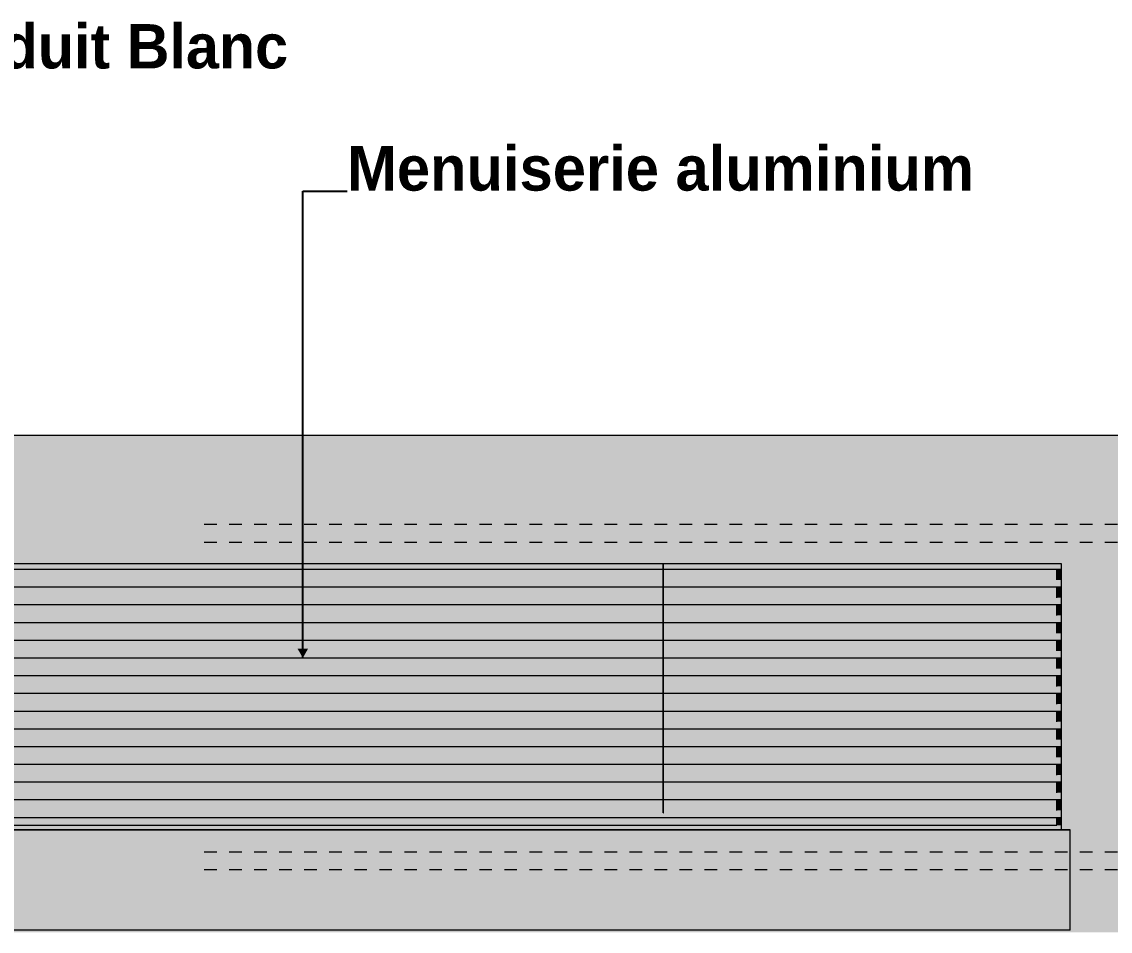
# Model space of a CAD drawing. Header units: millimetres. Extents: x 365175 to 2667127, y -330297 to -162108.
# Drawn here: x 1724498 to 1736775, y -323492 to -313233 of the extents above; entities that cross this region are included whole.
import ezdxf

# ---------------------------------------------------------------- set-up
doc = ezdxf.new("R2010")
doc.units = ezdxf.units.MM
doc.header["$MEASUREMENT"] = 0
doc.linetypes.add('Dashed', pattern=[282.222223, 141.111112, -141.111112])
for name, color, linetype in [('ASSIETTE', 7, 'Continuous'), ('Cotations - Altitudes & Niveaux', 7, 'Continuous'), ('Fenêtres ARCHICAD', 7, 'Continuous'), ('Gaines techniques', 7, 'Continuous'), ('Structure - Murs extérieurs', 7, 'Continuous')]:
    doc.layers.add(name, color=color, linetype=linetype)
doc.styles.add('STYLE_GENERE_5', font='')
doc.styles.get('STYLE_GENERE_5').set_extended_font_data('Agency FB', bold=True)
doc.linetypes.add('Herbe 4', pattern='A,0,[1,P2 Fondation et  Coupe et faÃ§ades1.Shx,S=31.746032,R=0,X=0,Y=0.476657],-4000,0', length=4000)
doc.dimstyles.new('STYLE_GENERE__6', dxfattribs={"dimtxt": 0.18, "dimasz": 114, "dimexe": 0.18, "dimexo": 0.0625, "dimgap": 0, "dimtad": 0, "dimtih": 1, "dimtoh": 1, "dimdec": 4, "dimzin": 0, "dimdsep": 46, "dimcen": 0.09, "dimadec": 0, "dimazin": 0, "dimtfac": 1, "dimtdec": 4, "dimtmove": 0, "dimatfit": 3, "dimldrblk": 'ARROWHEAD_16', "dimfxl": 0, "dimtolj": 1, "dimtzin": 0, "dimarcsym": 0})

# ---------------------------------------------------------------- blocks, each defined once
blk = doc.blocks.new('Élément de coupe_55_1', base_point=(1275691, -327097))
at = {"layer": 'Structure - Murs extérieurs', "linetype": 'Continuous', "lineweight": 0, "true_color": 0x000000}
for points in [[(1713631, -319097), (1713631, -319345), (1736224, -319345), (1736224, -322347), (1736324, -322347), (1736324, -323479), (1713631, -323479), (1713631, -323505), (1738501, -323505), (1738501, -319097)], [(1736323, -323479), (1713631, -323479), (1713631, -323505), (1736309, -323505), (1736323, -323481)]]:
    blk.add_hatch(color=18, dxfattribs=at).paths.add_polyline_path(points)
blk = doc.blocks.new('Élément de coupe_56_1', base_point=(1275691, -327097))
at = {"layer": 'Fenêtres ARCHICAD', "linetype": 'Continuous', "lineweight": 0, "true_color": 0x000000}
for points in [[(1718169, -319408), (1718169, -319523), (1731735, -319523), (1731735, -319408)], [(1718169, -319408), (1718169, -319523), (1731735, -319523), (1731735, -319408)], [(1731737, -319523), (1736174, -319523), (1736174, -319408), (1731737, -319408)], [(1731737, -319523), (1736174, -319523), (1736174, -319408), (1731737, -319408)], [(1736174, -319530), (1736224, -319530), (1736224, -319408), (1736174, -319408)], [(1736174, -319530), (1736224, -319530), (1736224, -319408), (1736174, -319408)], [(1718169, -319608), (1718169, -319723), (1731735, -319723), (1731735, -319608)], [(1718169, -319608), (1718169, -319723), (1731735, -319723), (1731735, -319608)], [(1731737, -319608), (1731737, -319723), (1736174, -319723), (1736174, -319608)], [(1731737, -319608), (1731737, -319723), (1736174, -319723), (1736174, -319608)], [(1736174, -319730), (1736224, -319730), (1736224, -319608), (1736174, -319608)], [(1736174, -319730), (1736224, -319730), (1736224, -319608), (1736174, -319608)], [(1718169, -319923), (1731735, -319923), (1731735, -319808), (1718169, -319808)], [(1718169, -319923), (1731735, -319923), (1731735, -319808), (1718169, -319808)], [(1731737, -319923), (1736174, -319923), (1736174, -319808), (1731737, -319808)], [(1731737, -319923), (1736174, -319923), (1736174, -319808), (1731737, -319808)], [(1736174, -319808), (1736174, -319930), (1736224, -319930), (1736224, -319808)], [(1736174, -319808), (1736174, -319930), (1736224, -319930), (1736224, -319808)], [(1718169, -320008), (1718169, -320123), (1731735, -320123), (1731735, -320008)], [(1718169, -320008), (1718169, -320123), (1731735, -320123), (1731735, -320008)], [(1736174, -320008), (1731737, -320008), (1731737, -320123), (1736174, -320123)], [(1736174, -320008), (1731737, -320008), (1731737, -320123), (1736174, -320123)], [(1736224, -320008), (1736174, -320008), (1736174, -320130), (1736224, -320130)], [(1736224, -320008), (1736174, -320008), (1736174, -320130), (1736224, -320130)], [(1731735, -320208), (1718169, -320208), (1718169, -320323), (1731735, -320323)], [(1731735, -320208), (1718169, -320208), (1718169, -320323), (1731735, -320323)], [(1736174, -320208), (1731737, -320208), (1731737, -320323), (1736174, -320323)], [(1736174, -320208), (1731737, -320208), (1731737, -320323), (1736174, -320323)], [(1736224, -320208), (1736174, -320208), (1736174, -320330), (1736224, -320330)], [(1736224, -320208), (1736174, -320208), (1736174, -320330), (1736224, -320330)], [(1731735, -320408), (1718169, -320408), (1718169, -320523), (1731735, -320523)], [(1731735, -320408), (1718169, -320408), (1718169, -320523), (1731735, -320523)], [(1736174, -320408), (1731737, -320408), (1731737, -320523), (1736174, -320523)], [(1736174, -320408), (1731737, -320408), (1731737, -320523), (1736174, -320523)], [(1736224, -320408), (1736174, -320408), (1736174, -320530), (1736224, -320530)], [(1736224, -320408), (1736174, -320408), (1736174, -320530), (1736224, -320530)], [(1731735, -320608), (1718169, -320608), (1718169, -320723), (1731735, -320723)], [(1731735, -320608), (1718169, -320608), (1718169, -320723), (1731735, -320723)], [(1736174, -320608), (1731737, -320608), (1731737, -320723), (1736174, -320723)], [(1736174, -320608), (1731737, -320608), (1731737, -320723), (1736174, -320723)], [(1736224, -320608), (1736174, -320608), (1736174, -320730), (1736224, -320730)], [(1736224, -320608), (1736174, -320608), (1736174, -320730), (1736224, -320730)], [(1718169, -320923), (1731735, -320923), (1731735, -320808), (1718169, -320808)], [(1718169, -320923), (1731735, -320923), (1731735, -320808), (1718169, -320808)], [(1731737, -320923), (1736174, -320923), (1736174, -320808), (1731737, -320808)], [(1731737, -320923), (1736174, -320923), (1736174, -320808), (1731737, -320808)], [(1736174, -320930), (1736224, -320930), (1736224, -320808), (1736174, -320808)], [(1736174, -320930), (1736224, -320930), (1736224, -320808), (1736174, -320808)], [(1718169, -321008), (1718169, -321123), (1731735, -321123), (1731735, -321008)], [(1718169, -321008), (1718169, -321123), (1731735, -321123), (1731735, -321008)], [(1736174, -321008), (1731737, -321008), (1731737, -321123), (1736174, -321123)], [(1736174, -321008), (1731737, -321008), (1731737, -321123), (1736174, -321123)], [(1736224, -321008), (1736174, -321008), (1736174, -321130), (1736224, -321130)], [(1736224, -321008), (1736174, -321008), (1736174, -321130), (1736224, -321130)], [(1718169, -321208), (1718169, -321323), (1731735, -321323), (1731735, -321208)], [(1718169, -321208), (1718169, -321323), (1731735, -321323), (1731735, -321208)], [(1731737, -321208), (1731737, -321323), (1736174, -321323), (1736174, -321208)], [(1731737, -321208), (1731737, -321323), (1736174, -321323), (1736174, -321208)], [(1736224, -321208), (1736174, -321208), (1736174, -321330), (1736224, -321330)], [(1736224, -321208), (1736174, -321208), (1736174, -321330), (1736224, -321330)], [(1718169, -321523), (1731735, -321523), (1731735, -321408), (1718169, -321408)], [(1718169, -321523), (1731735, -321523), (1731735, -321408), (1718169, -321408)], [(1731737, -321408), (1731737, -321523), (1736174, -321523), (1736174, -321408)], [(1731737, -321408), (1731737, -321523), (1736174, -321523), (1736174, -321408)], [(1736224, -321408), (1736174, -321408), (1736174, -321530), (1736224, -321530)], [(1736224, -321408), (1736174, -321408), (1736174, -321530), (1736224, -321530)], [(1731735, -321608), (1718169, -321608), (1718169, -321723), (1731735, -321723)], [(1731735, -321608), (1718169, -321608), (1718169, -321723), (1731735, -321723)], [(1731737, -321723), (1736174, -321723), (1736174, -321608), (1731737, -321608)], [(1731737, -321723), (1736174, -321723), (1736174, -321608), (1731737, -321608)], [(1736174, -321608), (1736174, -321730), (1736224, -321730), (1736224, -321608)], [(1736174, -321608), (1736174, -321730), (1736224, -321730), (1736224, -321608)], [(1718169, -321808), (1718169, -321923), (1731735, -321923), (1731735, -321808)], [(1718169, -321808), (1718169, -321923), (1731735, -321923), (1731735, -321808)], [(1731737, -321923), (1736174, -321923), (1736174, -321808), (1731737, -321808)], [(1731737, -321923), (1736174, -321923), (1736174, -321808), (1731737, -321808)], [(1736224, -321808), (1736174, -321808), (1736174, -321930), (1736224, -321930)], [(1736224, -321808), (1736174, -321808), (1736174, -321930), (1736224, -321930)], [(1718169, -322008), (1718169, -322123), (1731735, -322123), (1731735, -322008)], [(1718169, -322008), (1718169, -322123), (1731735, -322123), (1731735, -322008)], [(1731737, -322008), (1731737, -322123), (1736174, -322123), (1736174, -322008)], [(1731737, -322008), (1731737, -322123), (1736174, -322123), (1736174, -322008)], [(1736174, -322130), (1736224, -322130), (1736224, -322008), (1736174, -322008)], [(1736174, -322130), (1736224, -322130), (1736224, -322008), (1736174, -322008)], [(1713946, -322208), (1713946, -322297), (1736174, -322297), (1736174, -322208)], [(1713946, -322208), (1713946, -322297), (1736174, -322297), (1736174, -322208)], [(1736224, -322208), (1736174, -322208), (1736174, -322297), (1736224, -322297)], [(1736224, -322208), (1736174, -322208), (1736174, -322297), (1736224, -322297)], [(1713846, -322347), (1736224, -322347), (1736224, -322297), (1736174, -322297), (1713946, -322297), (1713846, -322297)], [(1713846, -322347), (1736224, -322347), (1736224, -322297), (1736174, -322297), (1713946, -322297), (1713846, -322297)]]:
    blk.add_hatch(color=18, dxfattribs=at).paths.add_polyline_path(points)
at = {"layer": 'Fenêtres ARCHICAD', "color": 7, "linetype": 'Continuous', "lineweight": 5}
for p, q in [((1713631, -319345), (1736224, -319345)), ((1736174, -319530), (1736174, -319408)), ((1736224, -319345), (1736224, -322347)), ((1736174, -319730), (1736174, -319608)), ((1736174, -319930), (1736174, -319808)), ((1736174, -320130), (1736174, -320008)), ((1736174, -320330), (1736174, -320208)), ((1736174, -320530), (1736174, -320408)), ((1736174, -320730), (1736174, -320608)), ((1736174, -320930), (1736174, -320808)), ((1736174, -321130), (1736174, -321008)), ((1736174, -321330), (1736174, -321208)), ((1736174, -321530), (1736174, -321408)), ((1736174, -321730), (1736174, -321608)), ((1736174, -321930), (1736174, -321808)), ((1736174, -322130), (1736174, -322008)), ((1736174, -322297), (1736174, -322208)), ((1713946, -322297), (1736174, -322297))]:
    blk.add_line(p, q, dxfattribs=at)
blk = doc.blocks.new('Élément de coupe_65_1', base_point=(1275691, -327097))
at = {"layer": 'Structure - Murs extérieurs', "linetype": 'Continuous', "lineweight": 0, "true_color": 0x000000}
blk.add_hatch(color=18, dxfattribs=at).paths.add_polyline_path([(1712623, -322347), (1712623, -323479), (1736324, -323479), (1736324, -322347)])
at = {"layer": 'Structure - Murs extérieurs', "color": 7, "linetype": 'Continuous', "lineweight": 5}
for p, q in [((1736324, -322347), (1712623, -322347)), ((1736324, -323479), (1736324, -322347)), ((1736324, -323479), (1712623, -323479))]:
    blk.add_line(p, q, dxfattribs=at)
blk = doc.blocks.new('Élément de coupe_88_1', base_point=(1275691, -327097))
at = {"layer": 'Gaines techniques', "linetype": 'Continuous', "lineweight": 0, "true_color": 0x000000}
for points in [[(1713701, -319408), (1713700, -319408), (1736224, -319408), (1736224, -319408)], [(1713701, -319408), (1713700, -319408), (1736224, -319408), (1736224, -319408)], [(1713836, -319345), (1713701, -319408), (1736224, -319408), (1736224, -319345), (1731737, -319345), (1731737, -319405), (1731736, -319406), (1731735, -319406), (1731735, -319405), (1731735, -319345), (1718169, -319345), (1718169, -319405), (1718168, -319406), (1718167, -319406), (1718167, -319405), (1718167, -319345)], [(1713836, -319345), (1713701, -319408), (1736224, -319408), (1736224, -319345), (1731737, -319345), (1731737, -319405), (1731736, -319406), (1731735, -319406), (1731735, -319405), (1731735, -319345), (1718169, -319345), (1718169, -319405), (1718168, -319406), (1718167, -319406), (1718167, -319405), (1718167, -319345)], [(1731735, -319345), (1731735, -319405), (1731735, -319406), (1731735, -319345)], [(1731735, -319345), (1731735, -319405), (1731735, -319406), (1731735, -319345)], [(1731736, -319345), (1731735, -319345), (1731735, -319406), (1731736, -319406)], [(1731736, -319345), (1731735, -319345), (1731735, -319406), (1731736, -319406)], [(1731735, -319408), (1731735, -319605), (1731735, -319606), (1731735, -319408)], [(1731735, -319408), (1731735, -319605), (1731735, -319606), (1731735, -319408)], [(1731735, -319408), (1731735, -319606), (1731736, -319606), (1731736, -319408)], [(1731735, -319408), (1731735, -319427), (1731736, -319427), (1731736, -319408)], [(1731737, -319345), (1731736, -319345), (1731736, -319406), (1731737, -319405)], [(1731737, -319345), (1731736, -319345), (1731736, -319406), (1731737, -319405)], [(1731736, -319606), (1731737, -319605), (1731737, -319408), (1731736, -319408)], [(1731736, -319408), (1731736, -319427), (1731737, -319428), (1731737, -319408)], [(1713868, -319530), (1713701, -319608), (1736224, -319608), (1736224, -319530), (1736174, -319530), (1736174, -319523), (1731737, -319523), (1731737, -319605), (1731736, -319606), (1731735, -319606), (1731735, -319605), (1731735, -319523), (1718169, -319523), (1718169, -319605), (1718168, -319606), (1718167, -319606), (1718167, -319605), (1718167, -319523), (1713946, -319523), (1713946, -319530)], [(1718169, -319523), (1718169, -319556), (1731661, -319556), (1731735, -319606), (1731735, -319605), (1731735, -319604), (1731663, -319556), (1731735, -319556), (1731735, -319523)], [(1731737, -319556), (1736103, -319556), (1736180, -319608), (1736224, -319608), (1736224, -319530), (1736174, -319530), (1736174, -319523), (1731737, -319523)], [(1713701, -319608), (1713700, -319608), (1736224, -319608), (1736224, -319608)], [(1731735, -319608), (1731735, -319608), (1731735, -319805), (1731735, -319806)], [(1731735, -319608), (1731735, -319608), (1731735, -319805), (1731735, -319806)], [(1731735, -319806), (1731736, -319806), (1731736, -319608), (1731735, -319608)], [(1731735, -319608), (1731735, -319614), (1731736, -319614), (1731736, -319608)], [(1731736, -319608), (1731736, -319806), (1731737, -319805), (1731737, -319608)], [(1731737, -319608), (1731736, -319608), (1731736, -319614), (1731737, -319615)], [(1736180, -319608), (1736224, -319608), (1736224, -319608), (1736180, -319608)], [(1713700, -319808), (1736224, -319808), (1736224, -319808), (1713701, -319808)], [(1713868, -319730), (1713701, -319808), (1736224, -319808), (1736224, -319730), (1736174, -319730), (1736174, -319723), (1731737, -319723), (1731737, -319805), (1731736, -319806), (1731735, -319806), (1731735, -319805), (1731735, -319723), (1718169, -319723), (1718169, -319805), (1718168, -319806), (1718167, -319806), (1718167, -319805), (1718167, -319723), (1713946, -319723), (1713946, -319730)], [(1718169, -319723), (1718169, -319753), (1731655, -319753), (1731735, -319806), (1731735, -319805), (1731735, -319804), (1731658, -319753), (1731735, -319753), (1731735, -319723)], [(1731735, -320005), (1731735, -320006), (1731735, -319808), (1731735, -319808)], [(1731735, -320005), (1731735, -320006), (1731735, -319808), (1731735, -319808)], [(1731735, -319808), (1731735, -320006), (1731736, -320006), (1731736, -319808)], [(1731735, -319814), (1731736, -319814), (1731736, -319808), (1731735, -319808)], [(1731737, -319808), (1731736, -319808), (1731736, -320006), (1731737, -320005)], [(1731736, -319808), (1731736, -319814), (1731737, -319815), (1731737, -319808)], [(1731737, -319753), (1736097, -319753), (1736180, -319808), (1736224, -319808), (1736224, -319730), (1736174, -319730), (1736174, -319723), (1731737, -319723)], [(1736180, -319808), (1736224, -319808), (1736224, -319808), (1736180, -319808)], [(1713701, -320008), (1736224, -320008), (1736224, -319930), (1736174, -319930), (1736174, -319923), (1731737, -319923), (1731737, -320005), (1731736, -320006), (1731735, -320006), (1731735, -320005), (1731735, -319923), (1718169, -319923), (1718169, -320005), (1718168, -320006), (1718167, -320006), (1718167, -320005), (1718167, -319923), (1713946, -319923), (1713946, -319930), (1713868, -319930)], [(1718169, -319923), (1718169, -319953), (1731655, -319953), (1731735, -320006), (1731735, -320005), (1731735, -320004), (1731658, -319953), (1731735, -319953), (1731735, -319923)], [(1731737, -319923), (1731737, -319953), (1736097, -319953), (1736180, -320008), (1736224, -320008), (1736224, -319930), (1736174, -319930), (1736174, -319923)], [(1713700, -320008), (1736224, -320008), (1736224, -320008), (1713701, -320008)], [(1731735, -320205), (1731735, -320206), (1731735, -320008), (1731735, -320008)], [(1731735, -320205), (1731735, -320206), (1731735, -320008), (1731735, -320008)], [(1731735, -320206), (1731736, -320206), (1731736, -320008), (1731735, -320008)], [(1731735, -320008), (1731735, -320014), (1731736, -320014), (1731736, -320008)], [(1731737, -320008), (1731736, -320008), (1731736, -320206), (1731737, -320205)], [(1731736, -320014), (1731737, -320015), (1731737, -320008), (1731736, -320008)], [(1736180, -320008), (1736224, -320008), (1736224, -320008), (1736180, -320008)], [(1713868, -320130), (1713701, -320208), (1736224, -320208), (1736224, -320130), (1736174, -320130), (1736174, -320123), (1731737, -320123), (1731737, -320205), (1731736, -320206), (1731735, -320206), (1731735, -320205), (1731735, -320123), (1718169, -320123), (1718169, -320205), (1718168, -320206), (1718167, -320206), (1718167, -320205), (1718167, -320123), (1713946, -320123), (1713946, -320130)], [(1718169, -320123), (1718169, -320153), (1731655, -320153), (1731735, -320206), (1731735, -320205), (1731735, -320204), (1731658, -320153), (1731735, -320153), (1731735, -320123)], [(1731737, -320153), (1736097, -320153), (1736180, -320208), (1736224, -320208), (1736224, -320130), (1736174, -320130), (1736174, -320123), (1731737, -320123)], [(1713701, -320208), (1713700, -320208), (1736224, -320208), (1736224, -320208)], [(1731735, -320405), (1731735, -320406), (1731735, -320208), (1731735, -320208)], [(1731735, -320405), (1731735, -320406), (1731735, -320208), (1731735, -320208)], [(1731736, -320208), (1731735, -320208), (1731735, -320406), (1731736, -320406)], [(1731735, -320208), (1731735, -320214), (1731736, -320214), (1731736, -320208)], [(1731736, -320208), (1731736, -320406), (1731737, -320405), (1731737, -320208)], [(1731736, -320208), (1731736, -320214), (1731737, -320215), (1731737, -320208)], [(1736180, -320208), (1736224, -320208), (1736224, -320208), (1736180, -320208)], [(1713700, -320408), (1736224, -320408), (1736224, -320408), (1713701, -320408)], [(1713868, -320330), (1713701, -320408), (1736224, -320408), (1736224, -320330), (1736174, -320330), (1736174, -320323), (1731737, -320323), (1731737, -320405), (1731736, -320406), (1731735, -320406), (1731735, -320405), (1731735, -320323), (1718169, -320323), (1718169, -320405), (1718168, -320406), (1718167, -320406), (1718167, -320405), (1718167, -320323), (1713946, -320323), (1713946, -320330)], [(1718169, -320323), (1718169, -320353), (1731655, -320353), (1731735, -320406), (1731735, -320405), (1731735, -320404), (1731658, -320353), (1731735, -320353), (1731735, -320323)], [(1731735, -320408), (1731735, -320605), (1731735, -320606), (1731735, -320408)], [(1731735, -320408), (1731735, -320605), (1731735, -320606), (1731735, -320408)], [(1731735, -320606), (1731736, -320606), (1731736, -320408), (1731735, -320408)], [(1731735, -320414), (1731736, -320414), (1731736, -320408), (1731735, -320408)], [(1731737, -320408), (1731736, -320408), (1731736, -320606), (1731737, -320605)], [(1731736, -320414), (1731737, -320415), (1731737, -320408), (1731736, -320408)], [(1731737, -320353), (1736097, -320353), (1736180, -320408), (1736224, -320408), (1736224, -320330), (1736174, -320330), (1736174, -320323), (1731737, -320323)], [(1736180, -320408), (1736224, -320408), (1736224, -320408), (1736180, -320408)], [(1713701, -320608), (1736224, -320608), (1736224, -320530), (1736174, -320530), (1736174, -320523), (1731737, -320523), (1731737, -320605), (1731736, -320606), (1731735, -320606), (1731735, -320605), (1731735, -320523), (1718169, -320523), (1718169, -320605), (1718168, -320606), (1718167, -320606), (1718167, -320605), (1718167, -320523), (1713946, -320523), (1713946, -320530), (1713868, -320530)], [(1718169, -320523), (1718169, -320553), (1731655, -320553), (1731735, -320606), (1731735, -320605), (1731735, -320604), (1731658, -320553), (1731735, -320553), (1731735, -320523)], [(1731737, -320523), (1731737, -320553), (1736097, -320553), (1736180, -320608), (1736224, -320608), (1736224, -320530), (1736174, -320530), (1736174, -320523)], [(1713700, -320608), (1736224, -320608), (1736224, -320608), (1713701, -320608)], [(1731735, -320805), (1731735, -320806), (1731735, -320608), (1731735, -320608)], [(1731735, -320805), (1731735, -320806), (1731735, -320608), (1731735, -320608)], [(1731736, -320608), (1731735, -320608), (1731735, -320806), (1731736, -320806)], [(1731735, -320608), (1731735, -320614), (1731736, -320614), (1731736, -320608)], [(1731737, -320608), (1731736, -320608), (1731736, -320806), (1731737, -320805)], [(1731736, -320608), (1731736, -320614), (1731737, -320615), (1731737, -320608)], [(1736180, -320608), (1736224, -320608), (1736224, -320608), (1736180, -320608)], [(1713701, -320808), (1736224, -320808), (1736224, -320730), (1736174, -320730), (1736174, -320723), (1731737, -320723), (1731737, -320805), (1731736, -320806), (1731735, -320806), (1731735, -320805), (1731735, -320723), (1718169, -320723), (1718169, -320805), (1718168, -320806), (1718167, -320806), (1718167, -320805), (1718167, -320723), (1713946, -320723), (1713946, -320730), (1713868, -320730)], [(1718169, -320723), (1718169, -320753), (1731655, -320753), (1731735, -320806), (1731735, -320805), (1731735, -320804), (1731658, -320753), (1731735, -320753), (1731735, -320723)], [(1731737, -320723), (1731737, -320753), (1736097, -320753), (1736180, -320808), (1736224, -320808), (1736224, -320730), (1736174, -320730), (1736174, -320723)], [(1713700, -320808), (1736224, -320808), (1736224, -320808), (1713701, -320808)], [(1713701, -321008), (1736224, -321008), (1736224, -320930), (1736174, -320930), (1736174, -320923), (1731737, -320923), (1731737, -321005), (1731736, -321006), (1731735, -321006), (1731735, -321005), (1731735, -320923), (1718169, -320923), (1718169, -321005), (1718168, -321006), (1718167, -321006), (1718167, -321005), (1718167, -320923), (1713946, -320923), (1713946, -320930), (1713868, -320930)], [(1718169, -320923), (1718169, -320953), (1731655, -320953), (1731735, -321006), (1731735, -321005), (1731735, -321004), (1731658, -320953), (1731735, -320953), (1731735, -320923)], [(1731735, -320808), (1731735, -320808), (1731735, -321005), (1731735, -321006)], [(1731735, -320808), (1731735, -320808), (1731735, -321005), (1731735, -321006)], [(1731736, -320808), (1731735, -320808), (1731735, -321006), (1731736, -321006)], [(1731735, -320814), (1731736, -320814), (1731736, -320808), (1731735, -320808)], [(1731737, -320808), (1731736, -320808), (1731736, -321006), (1731737, -321005)], [(1731736, -320814), (1731737, -320815), (1731737, -320808), (1731736, -320808)], [(1731737, -320923), (1731737, -320953), (1736097, -320953), (1736180, -321008), (1736224, -321008), (1736224, -320930), (1736174, -320930), (1736174, -320923)], [(1736180, -320808), (1736224, -320808), (1736224, -320808), (1736180, -320808)], [(1713700, -321008), (1736224, -321008), (1736224, -321008), (1713701, -321008)], [(1731735, -321008), (1731735, -321205), (1731735, -321206), (1731735, -321008)], [(1731735, -321008), (1731735, -321205), (1731735, -321206), (1731735, -321008)], [(1731736, -321008), (1731735, -321008), (1731735, -321206), (1731736, -321206)], [(1731735, -321008), (1731735, -321014), (1731736, -321014), (1731736, -321008)], [(1731736, -321008), (1731736, -321206), (1731737, -321205), (1731737, -321008)], [(1731736, -321008), (1731736, -321014), (1731737, -321015), (1731737, -321008)], [(1736180, -321008), (1736224, -321008), (1736224, -321008), (1736180, -321008)], [(1713868, -321130), (1713701, -321208), (1736224, -321208), (1736224, -321130), (1736174, -321130), (1736174, -321123), (1731737, -321123), (1731737, -321205), (1731736, -321206), (1731735, -321206), (1731735, -321205), (1731735, -321123), (1718169, -321123), (1718169, -321205), (1718168, -321206), (1718167, -321206), (1718167, -321205), (1718167, -321123), (1713946, -321123), (1713946, -321130)], [(1718169, -321123), (1718169, -321153), (1731655, -321153), (1731735, -321206), (1731735, -321205), (1731735, -321204), (1731658, -321153), (1731735, -321153), (1731735, -321123)], [(1731737, -321153), (1736097, -321153), (1736180, -321208), (1736224, -321208), (1736224, -321130), (1736174, -321130), (1736174, -321123), (1731737, -321123)], [(1713700, -321208), (1736224, -321208), (1736224, -321208), (1713701, -321208)], [(1731735, -321208), (1731735, -321405), (1731735, -321406), (1731735, -321208)], [(1731735, -321208), (1731735, -321405), (1731735, -321406), (1731735, -321208)], [(1731736, -321208), (1731735, -321208), (1731735, -321406), (1731736, -321406)], [(1731735, -321208), (1731735, -321214), (1731736, -321214), (1731736, -321208)], [(1731737, -321208), (1731736, -321208), (1731736, -321406), (1731737, -321405)], [(1731736, -321214), (1731737, -321215), (1731737, -321208), (1731736, -321208)], [(1736180, -321208), (1736224, -321208), (1736224, -321208), (1736180, -321208)], [(1713700, -321408), (1736224, -321408), (1736224, -321408), (1713701, -321408)], [(1713701, -321408), (1736224, -321408), (1736224, -321330), (1736174, -321330), (1736174, -321323), (1731737, -321323), (1731737, -321405), (1731736, -321406), (1731735, -321406), (1731735, -321405), (1731735, -321323), (1718169, -321323), (1718169, -321405), (1718168, -321406), (1718167, -321406), (1718167, -321405), (1718167, -321323), (1713946, -321323), (1713946, -321330), (1713868, -321330)], [(1718169, -321323), (1718169, -321353), (1731655, -321353), (1731735, -321406), (1731735, -321405), (1731735, -321404), (1731658, -321353), (1731735, -321353), (1731735, -321323)], [(1731735, -321408), (1731735, -321408), (1731735, -321605), (1731735, -321606)], [(1731735, -321408), (1731735, -321408), (1731735, -321605), (1731735, -321606)], [(1731735, -321606), (1731736, -321606), (1731736, -321408), (1731735, -321408)], [(1731735, -321408), (1731735, -321414), (1731736, -321414), (1731736, -321408)], [(1731736, -321606), (1731737, -321605), (1731737, -321408), (1731736, -321408)], [(1731736, -321408), (1731736, -321414), (1731737, -321415), (1731737, -321408)], [(1731737, -321323), (1731737, -321353), (1736097, -321353), (1736180, -321408), (1736224, -321408), (1736224, -321330), (1736174, -321330), (1736174, -321323)], [(1736180, -321408), (1736224, -321408), (1736224, -321408), (1736180, -321408)], [(1713701, -321608), (1736224, -321608), (1736224, -321530), (1736174, -321530), (1736174, -321523), (1731737, -321523), (1731737, -321605), (1731736, -321606), (1731735, -321606), (1731735, -321605), (1731735, -321523), (1718169, -321523), (1718169, -321605), (1718168, -321606), (1718167, -321606), (1718167, -321605), (1718167, -321523), (1713946, -321523), (1713946, -321530), (1713868, -321530)], [(1718169, -321523), (1718169, -321553), (1731655, -321553), (1731735, -321606), (1731735, -321605), (1731735, -321604), (1731658, -321553), (1731735, -321553), (1731735, -321523)], [(1731737, -321523), (1731737, -321553), (1736097, -321553), (1736180, -321608), (1736224, -321608), (1736224, -321530), (1736174, -321530), (1736174, -321523)], [(1713700, -321608), (1736224, -321608), (1736224, -321608), (1713701, -321608)], [(1731735, -321608), (1731735, -321608), (1731735, -321805), (1731735, -321806)], [(1731735, -321608), (1731735, -321608), (1731735, -321805), (1731735, -321806)], [(1731736, -321608), (1731735, -321608), (1731735, -321806), (1731736, -321806)], [(1731735, -321608), (1731735, -321614), (1731736, -321614), (1731736, -321608)], [(1731736, -321806), (1731737, -321805), (1731737, -321608), (1731736, -321608)], [(1731737, -321608), (1731736, -321608), (1731736, -321614), (1731737, -321615)], [(1736180, -321608), (1736224, -321608), (1736224, -321608), (1736180, -321608)], [(1713868, -321730), (1713701, -321808), (1736224, -321808), (1736224, -321730), (1736174, -321730), (1736174, -321723), (1731737, -321723), (1731737, -321805), (1731736, -321806), (1731735, -321806), (1731735, -321805), (1731735, -321723), (1718169, -321723), (1718169, -321805), (1718168, -321806), (1718167, -321806), (1718167, -321805), (1718167, -321723), (1713946, -321723), (1713946, -321730)], [(1718169, -321723), (1718169, -321753), (1731655, -321753), (1731735, -321806), (1731735, -321805), (1731735, -321804), (1731658, -321753), (1731735, -321753), (1731735, -321723)], [(1731737, -321723), (1731737, -321753), (1736097, -321753), (1736180, -321808), (1736224, -321808), (1736224, -321730), (1736174, -321730), (1736174, -321723)], [(1713701, -321808), (1713700, -321808), (1736224, -321808), (1736224, -321808)], [(1731735, -321808), (1731735, -321808), (1731735, -322005), (1731735, -322006)], [(1731735, -321808), (1731735, -321808), (1731735, -322005), (1731735, -322006)], [(1731735, -321808), (1731735, -322006), (1731736, -322006), (1731736, -321808)], [(1731735, -321808), (1731735, -321814), (1731736, -321814), (1731736, -321808)], [(1731736, -321808), (1731736, -322006), (1731737, -322005), (1731737, -321808)], [(1731737, -321808), (1731736, -321808), (1731736, -321814), (1731737, -321815)], [(1736180, -321808), (1736224, -321808), (1736224, -321808), (1736180, -321808)], [(1713700, -322008), (1736224, -322008), (1736224, -322008), (1713701, -322008)], [(1713701, -322008), (1736224, -322008), (1736224, -321930), (1736174, -321930), (1736174, -321923), (1731737, -321923), (1731737, -322005), (1731736, -322006), (1731735, -322006), (1731735, -322005), (1731735, -321923), (1718169, -321923), (1718169, -322005), (1718168, -322006), (1718167, -322006), (1718167, -322005), (1718167, -321923), (1713946, -321923), (1713946, -321930), (1713868, -321930)], [(1718169, -321923), (1718169, -321953), (1731655, -321953), (1731735, -322006), (1731735, -322005), (1731735, -322004), (1731658, -321953), (1731735, -321953), (1731735, -321923)], [(1731735, -322155), (1731735, -322155), (1731735, -322008), (1731735, -322008)], [(1731735, -322155), (1731735, -322155), (1731735, -322008), (1731735, -322008)], [(1731735, -322155), (1731736, -322155), (1731736, -322008), (1731735, -322008)], [(1731735, -322008), (1731735, -322014), (1731736, -322014), (1731736, -322008)], [(1731737, -322008), (1731736, -322008), (1731736, -322155), (1731737, -322155)], [(1731737, -322008), (1731736, -322008), (1731736, -322014), (1731737, -322015)], [(1731737, -321923), (1731737, -321953), (1736097, -321953), (1736180, -322008), (1736224, -322008), (1736224, -321930), (1736174, -321930), (1736174, -321923)], [(1736180, -322008), (1736224, -322008), (1736224, -322008), (1736180, -322008)], [(1713868, -322130), (1713701, -322208), (1736224, -322208), (1736224, -322130), (1736174, -322130), (1736174, -322123), (1731737, -322123), (1731737, -322155), (1731735, -322155), (1731735, -322123), (1718169, -322123), (1718169, -322155), (1718167, -322155), (1718167, -322123), (1713946, -322123), (1713946, -322130)], [(1718169, -322153), (1731655, -322153), (1731714, -322192), (1731715, -322192), (1731716, -322191), (1731715, -322191), (1731658, -322153), (1731735, -322153), (1731735, -322123), (1718169, -322123)], [(1731737, -322153), (1736097, -322153), (1736180, -322208), (1736224, -322208), (1736224, -322130), (1736174, -322130), (1736174, -322123), (1731737, -322123)], [(1713700, -322208), (1736224, -322208), (1736224, -322208), (1713701, -322208)], [(1736180, -322208), (1736224, -322208), (1736224, -322208), (1736180, -322208)]]:
    blk.add_hatch(color=18, dxfattribs=at).paths.add_polyline_path(points)
at = {"layer": 'Gaines techniques', "color": 7, "linetype": 'Continuous', "lineweight": 5}
for p, q in [((1713700, -319408), (1736224, -319408)), ((1713701, -319408), (1736224, -319408)), ((1731735, -319405), (1731735, -319345)), ((1731735, -319605), (1731735, -319408)), ((1731737, -319405), (1731737, -319345)), ((1731737, -319605), (1731737, -319408)), ((1713700, -319608), (1736224, -319608)), ((1713701, -319608), (1736224, -319608)), ((1731735, -319805), (1731735, -319608)), ((1731737, -319805), (1731737, -319608)), ((1713700, -319808), (1736224, -319808)), ((1713701, -319808), (1736224, -319808)), ((1731735, -320005), (1731735, -319808)), ((1731737, -320005), (1731737, -319808)), ((1713700, -320008), (1736224, -320008)), ((1713701, -320008), (1736224, -320008)), ((1731735, -320205), (1731735, -320008)), ((1731737, -320205), (1731737, -320008)), ((1713700, -320208), (1736224, -320208)), ((1713701, -320208), (1736224, -320208)), ((1731735, -320405), (1731735, -320208)), ((1731737, -320405), (1731737, -320208)), ((1713700, -320408), (1736224, -320408)), ((1713701, -320408), (1736224, -320408)), ((1731735, -320605), (1731735, -320408)), ((1731737, -320605), (1731737, -320408)), ((1713700, -320608), (1736224, -320608)), ((1713701, -320608), (1736224, -320608)), ((1731735, -320805), (1731735, -320608)), ((1731737, -320805), (1731737, -320608)), ((1713700, -320808), (1736224, -320808)), ((1713701, -320808), (1736224, -320808)), ((1731735, -321005), (1731735, -320808)), ((1731737, -321005), (1731737, -320808)), ((1713700, -321008), (1736224, -321008)), ((1713701, -321008), (1736224, -321008)), ((1731735, -321205), (1731735, -321008)), ((1731737, -321205), (1731737, -321008)), ((1713700, -321208), (1736224, -321208)), ((1713701, -321208), (1736224, -321208)), ((1731735, -321405), (1731735, -321208)), ((1731737, -321405), (1731737, -321208)), ((1713700, -321408), (1736224, -321408)), ((1713701, -321408), (1736224, -321408)), ((1731735, -321605), (1731735, -321408)), ((1731737, -321605), (1731737, -321408)), ((1713700, -321608), (1736224, -321608)), ((1713701, -321608), (1736224, -321608)), ((1731735, -321805), (1731735, -321608)), ((1731737, -321805), (1731737, -321608)), ((1713700, -321808), (1736224, -321808)), ((1713701, -321808), (1736224, -321808)), ((1731735, -322005), (1731735, -321808)), ((1731737, -322005), (1731737, -321808)), ((1713700, -322008), (1736224, -322008)), ((1713701, -322008), (1736224, -322008)), ((1731735, -322155), (1731735, -322008)), ((1731737, -322155), (1731737, -322008)), ((1713700, -322208), (1736224, -322208)), ((1713701, -322208), (1736224, -322208)), ((1731735, -322155), (1731735, -322155)), ((1731735, -322155), (1731736, -322155)), ((1731736, -322155), (1731737, -322155))]:
    blk.add_line(p, q, dxfattribs=at)
blk = doc.blocks.new('Élément de coupe_110_1', base_point=(1275691, -327097))
at = {"layer": 'Structure - Murs extérieurs', "linetype": 'Continuous', "lineweight": 0, "true_color": 0x000000}
blk.add_hatch(color=18, dxfattribs=at).paths.add_polyline_path([(1713896, -317897), (1713896, -318897), (1713631, -318897), (1713631, -319097), (1738501, -319097), (1738501, -318897), (1738336, -318897), (1738336, -317897)])
at = {"layer": 'Structure - Murs extérieurs', "color": 7, "linetype": 'Continuous', "lineweight": 5}
blk.add_line((1713896, -317897), (1738336, -317897), dxfattribs=at)
blk = doc.blocks.new('ARROWHEAD_16')
at = {"linetype": 'Continuous', "lineweight": 0}
blk.add_hatch(color=0, dxfattribs=at).paths.add_polyline_path([(-0.9093, 0.525), (0, 0), (-0.9093, -0.525)])
at = {"color": 0, "linetype": 'Continuous', "lineweight": 0}
blk.add_line((0, 0), (-1, 0), dxfattribs=at)

msp = doc.modelspace()

# ---------------------------------------------------------------- linework, layer by layer
at = {"color": 12, "linetype": 'Dashed', "lineweight": 5, "true_color": 0xcc0000}
for p, q in [((1726556.198, -318901.824), (1746506.307, -318901.824)), ((1726556.198, -319101.824), (1746506.307, -319101.824)), ((1726556.198, -322596.824), (1746506.307, -322596.824)), ((1726556.198, -322796.824), (1746506.307, -322796.824))]:
    msp.add_line(p, q, dxfattribs=at)
at = {"layer": 'ASSIETTE', "color": 94, "linetype": 'Herbe 4', "lineweight": 5, "true_color": 0x00a400}
for p, q in [((1712523.472, -322346.824), (1736324.02, -322346.824)), ((1736324.02, -322346.824), (1712523.472, -322346.824))]:
    msp.add_line(p, q, dxfattribs=at)

# ---------------------------------------------------------------- block references
at = {"layer": 'Fenêtres ARCHICAD', "lineweight": 0}
msp.add_blockref('Élément de coupe_56_1', (1275690.645, -327096.824), dxfattribs=at)
at = {"layer": 'Gaines techniques', "lineweight": 0}
msp.add_blockref('Élément de coupe_88_1', (1275690.645, -327096.824), dxfattribs=at)
at = {"layer": 'Structure - Murs extérieurs', "lineweight": 0}
for name in ['Élément de coupe_110_1', 'Élément de coupe_55_1', 'Élément de coupe_65_1']:
    msp.add_blockref(name, (1275690.645, -327096.824), dxfattribs=at)

# ---------------------------------------------------------------- texts
at = {"layer": 'Cotations - Altitudes & Niveaux', "color": 14, "linetype": 'Continuous', "lineweight": 5, "true_color": 0x990000, "attachment_point": 7, "style": 'STYLE_GENERE_5'}
for s, insert, char_height in [('\\A1;{\\pql;\\fAgency FB|b1|i0|c0|p34;E\\fAgency FB|b1|i0|c0|p34;nduit \\fAgency FB|b1|i0|c0|p34;Blanc}', (1723416.256, -313766.715), 500), ('\\A1;{\\pql;\\fAgency FB|b1|i0|c0|p34;M\\fAgency FB|b1|i0|c0|p34;enuiserie aluminium}', (1728168.419, -315144.941), 503.40135)]:
    msp.add_mtext(s, dxfattribs=dict(at, insert=insert, char_height=char_height))

# ---------------------------------------------------------------- leaders
at = {"layer": 'Cotations - Altitudes & Niveaux', "color": 7, "linetype": 'Continuous', "lineweight": 5, "annotation_type": 0, "has_hookline": 1, "hookline_direction": 0}
for points, text_width in [([(1722916.256, -322963.372), (1722916.256, -313766.715), (1723416.256, -313766.715)], 2666), ([(1727668.419, -320407.945), (1727668.419, -315144.941), (1728168.419, -315144.941)], 4807.986)]:
    msp.add_leader(points, dimstyle='STYLE_GENERE__6', dxfattribs=dict(at, text_width=text_width))

doc.saveas('drawing.dxf')
